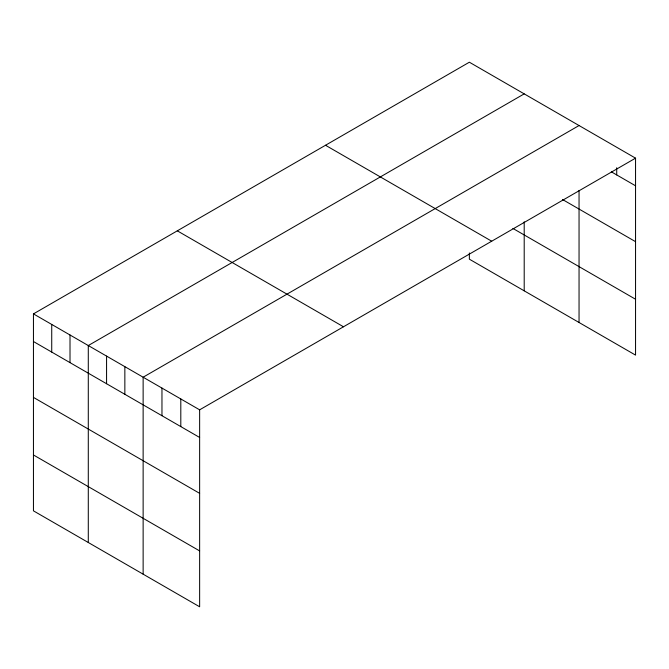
<?xml version="1.0" encoding="UTF-8"?>
<svg xmlns="http://www.w3.org/2000/svg" width="669" height="669" viewBox="0 0 669 669"><rect width="100%" height="100%" fill="white"/><g stroke="black" fill="none" stroke-linecap="round" stroke-linejoin="round"><path stroke-width="1" d="M635.55 158.16L199.638 409.829L199.638 606.791L33.45 510.84L33.45 313.886L469.362 62.209L635.55 158.16L635.55 355.114L469.362 259.171L469.362 252.966M524.203 93.869L88.291 345.547L88.291 542.509M579.045 125.538L143.133 377.207L143.133 574.169M611.332 171.816L635.55 185.798M562.504 199.504L635.55 241.668M512.889 228.422L635.55 299.244M325.51 145.265L491.698 241.208M177.302 230.83L343.49 326.781M33.45 313.886L199.638 409.829M33.45 341.524L199.638 437.467M33.45 397.394L199.638 493.346M33.45 454.97L199.638 550.913M616.718 167.76L616.718 174.918M579.045 190.422L579.045 322.5M524.203 221.824L524.203 290.831M180.806 398.958L180.806 426.596M161.965 388.079L161.965 415.717M124.852 366.654L124.852 394.292M106.572 356.1L106.572 383.738M70.011 334.993L70.011 362.631M51.73 324.44L51.73 352.078"/></g></svg>
